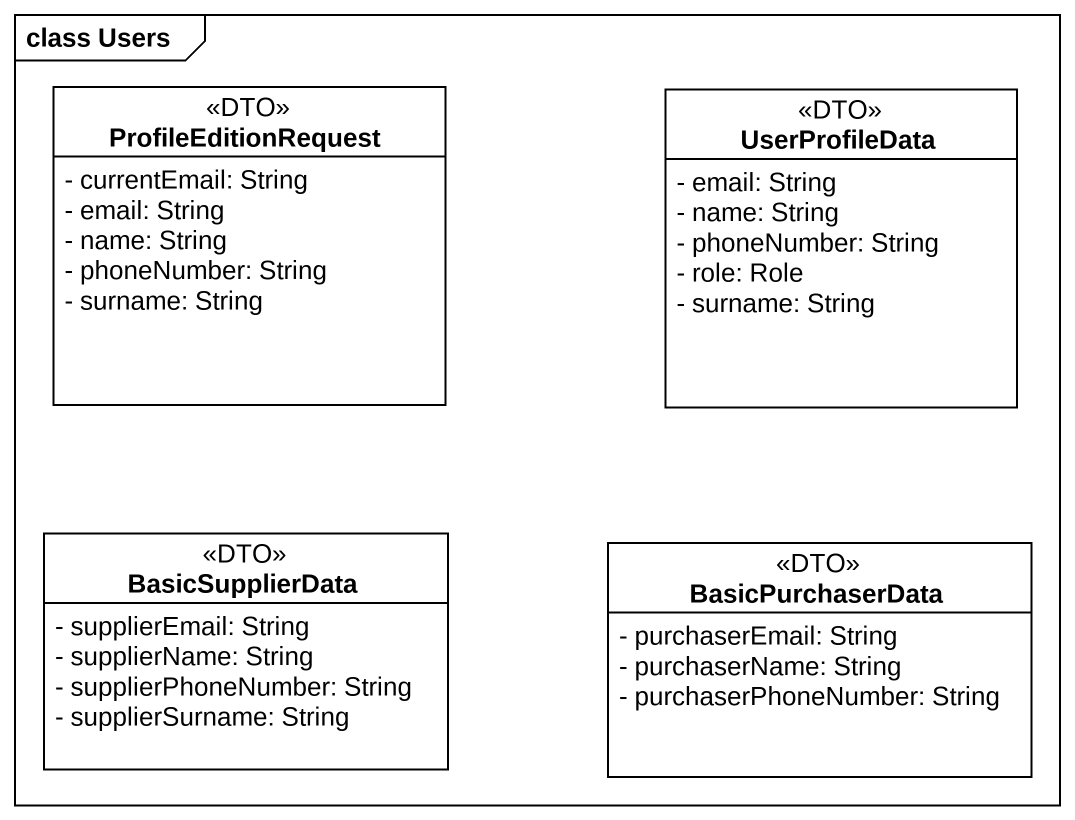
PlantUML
@startuml
mainframe class Users
hide circle
hide empty members
skinparam classAttributeIconSize 0
class ProfileEditionRequest <<DTO>> {
  - currentEmail: String
  - email: String
  - name: String
  - phoneNumber: String
  - surname: String
}
class UserProfileData <<DTO>> {
  - email: String
  - name: String
  - phoneNumber: String
  - role: Role
  - surname: String
}
class BasicSupplierData <<DTO>> {
  - supplierEmail: String
  - supplierName: String
  - supplierPhoneNumber: String
  - supplierSurname: String
}
class BasicPurchaserData <<DTO>> {
  - purchaserEmail: String
  - purchaserName: String
  - purchaserPhoneNumber: String
}
@enduml
